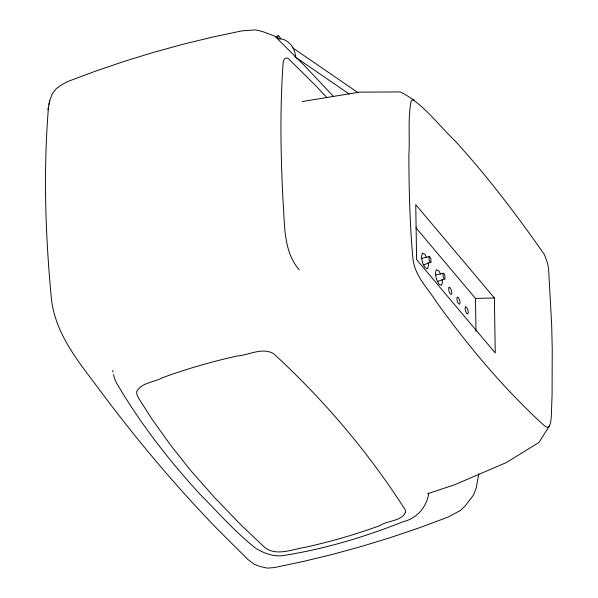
<?xml version="1.0" encoding="UTF-8"?>
<svg xmlns="http://www.w3.org/2000/svg" width="598" height="598" viewBox="0 0 598 598"><rect width="100%" height="100%" fill="white"/><g stroke="black" fill="none" stroke-linecap="round" stroke-linejoin="round"><path stroke-width="0.9" d="M48.535 106.608C43.206 170.856 45.328 235.836 51.533 299.972C55.479 331.942 75.393 357.985 94.297 382.78C132.068 434.103 172.874 483.184 217.246 528.953L248.432 559.952L254.344 564.325L260.549 566.635L267.261 568.1L274.183 567.614L303.799 561.35L333.206 554.211L362.381 546.191L391.309 537.31L419.968 527.571L448.343 516.978L460.572 510.356L465.438 505.609L473.474 495.047L476.202 487.961L478.834 473.661M428.751 493.103C427.009 506.798 416.806 518.518 403.261 521.673C364.062 537.236 323.279 549.465 281.553 555.804C272.329 556.364 263.696 553.128 255.944 548.418C235.448 532.384 218.218 512.561 199.941 494.135C170.886 462.546 144.357 428.579 121.902 391.982C118.778 386.42 114.562 381.068 113.53 374.625M48.976 104.441L49.731 100.666L52.205 93.998L56.242 88.654L61.601 84.819L67.738 81.515L96.136 70.923L124.81 61.183L153.746 52.303L182.921 44.282L212.312 37.143L241.891 30.872L255.705 29.9L262.522 31.537L274.706 36.097L304.292 65.436L333.691 96.667M47.9 109.785L49.731 100.666M429.065 256.662L429.117 260.123L430.052 261.931L430.956 262.298L430.904 258.837L429.969 257.028L429.065 256.662L421.037 258.56M443.043 273.249L443.103 276.717L444.03 278.519L444.934 278.892L444.882 275.431L443.948 273.622L443.043 273.249L435.912 274.938M427.51 493.731L454.899 484.657L506.125 462.658L538.955 442.475L549.712 425.328L550.773 421.762L551.326 416.328L552.074 394.77L552.238 348.402L551.64 324.34L548.583 268.719L547.589 263.307L544.464 254.673C516.792 215.056 487.527 176.447 454.914 140.739C437.288 123.936 422.607 102.751 400.204 91.928L359.405 92.129L302.162 101.578M549.712 425.328L548.373 427.189L546.594 427.129L544.105 425.499C503.92 388.693 468.727 346.765 436.906 302.61C427.981 288.445 414.421 275.685 412.882 258.097C409.772 223.794 408.987 189.304 408.86 154.867C410.049 137.144 407.694 118.793 411.103 101.309L412.471 99.829L414.093 99.926M280.798 38.99L279.505 36.628L278.384 35.858L277.584 36.441L277.315 38.212A5.98 3.461 -0.9 0 1 280.245 38.773C289.26 39.685 295.39 48.752 295.606 57.363M278.436 38.586L278.967 38.399L277.592 38.22M423.197 264.996L430.956 262.298M437.175 281.583L444.934 278.892M275.297 36.755L278.384 35.858M415.946 227.763L475.47 298.409L494.389 297.991L495.256 352.955L416.612 259.607L415.745 204.651L494.389 297.991M278.855 38.743L279.543 39.027M292.781 47.885L358.023 92.675M294.807 56.705L349.299 94.11M327.084 97.818L315.602 85.581L288.356 58.559A19.166 6.675 73.8 0 0 283.175 62.237C279.797 109.292 280.656 156.579 283.19 203.656C284.82 226.089 283.557 251.646 299.239 269.885M440.547 274.108L438.842 270.782L436.346 269.758L435.374 273.293L436.495 279.311L439.059 284.289L441.556 285.313L442.527 281.785L442.042 279.206M426.568 257.514L424.864 254.195L422.367 253.171L421.396 256.699L422.517 262.716L425.073 267.702L427.577 268.726L428.549 265.191L428.063 262.612M112.745 370.379L113.059 372.076M475.47 298.409L475.986 331.389M449.053 287.406L448.612 289.006L449.12 291.734L450.279 293.992L451.415 294.455L451.856 292.856L451.348 290.127L450.182 287.87L449.053 287.406M457.276 297.169L456.835 298.768L457.343 301.497L458.502 303.754L459.638 304.218L460.079 302.618L459.57 299.89L458.404 297.632L457.276 297.169M465.498 306.924L465.057 308.523L465.565 311.259L466.724 313.516L467.86 313.98L468.301 312.373L467.793 309.644L466.634 307.387L465.498 306.924M405.489 512.351C401.183 521.538 387.713 520.305 380.208 525.485A414.586 240.157 -0.9 0 1 304.913 547.379C291.929 549.293 275.17 557.059 263.733 546.505L240.822 524.745L214.787 497.798L190.515 470.305L170.37 444.837L151.862 418.929L138.422 397.917L136.83 394.306L136.658 391.645C141.487 382.518 153.963 382.451 162.088 377.854A414.586 240.157 -0.9 0 1 237.384 355.959C249.127 355.055 262.223 347.049 273.645 353.672C323.914 399.927 368.54 452.335 405.302 509.959L405.489 512.351"/></g></svg>
